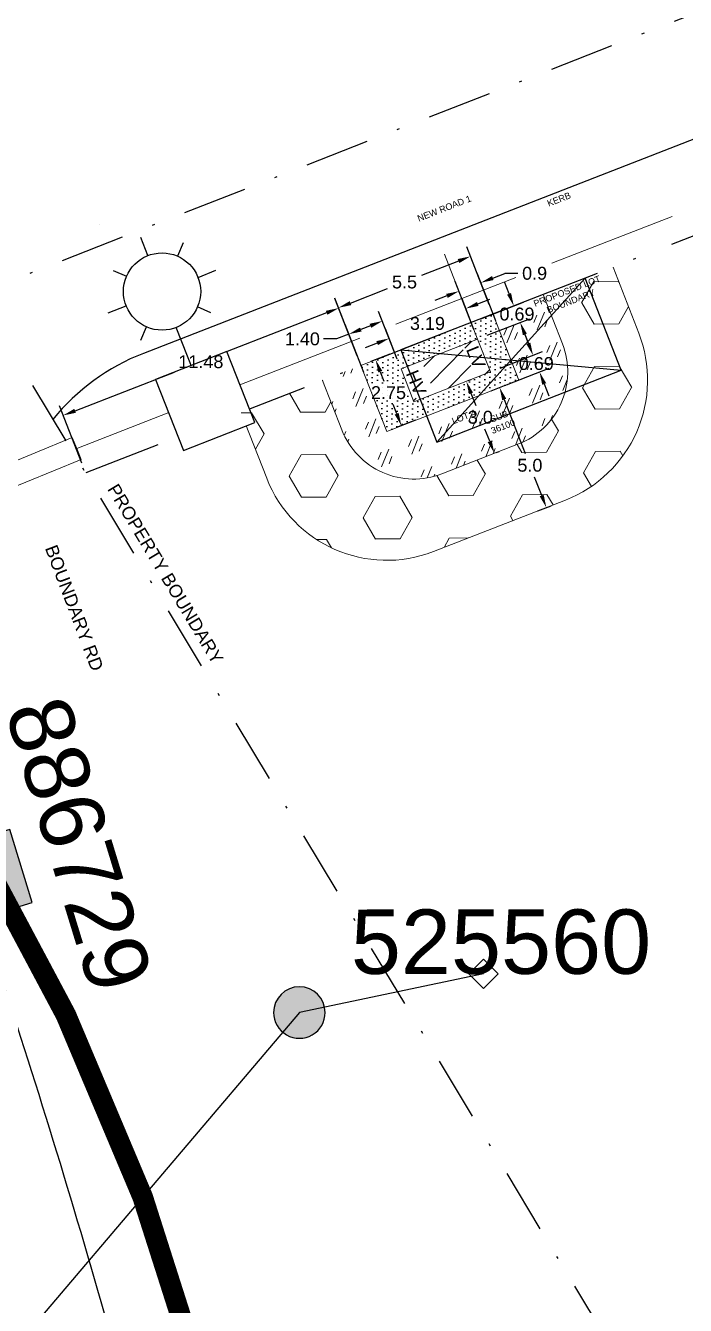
# Model space of a CAD drawing. Header units: metres. Extents: x 303471 to 304743, y 6269257 to 6269879.
# Drawn here: x 304178.26 to 304203.87, y 6269583.79 to 6269633.46 of the extents above; entities that cross this region are included whole.
import ezdxf
from ezdxf.enums import TextEntityAlignment as Align

# ---------------------------------------------------------------- set-up
doc = ezdxf.new("R2010")
doc.units = ezdxf.units.M
for name, pattern in [('DASHDOT2', [0.5, 0.25, -0.125, 0, -0.125]), ('DASHDOTX2', [2, 1, -0.5, 0, -0.5]), ('IE Trench LV', [6.5, 5, -1.5]), ('IECLTRLV', [6.5, 5, -1.5]), ('PHANTOM2', [1.25, 0.625, -0.125, 0.125, -0.125, 0.125, -0.125])]:
    doc.linetypes.add(name, pattern=pattern)
doc.layers.get('0').update_dxf_attribs({"color": 6})
for name, color, linetype in [('_User Miscellaneous1', 7, 'Continuous'), ('_User Miscellaneous12', 7, 'Continuous'), ('_User Miscellaneous4', 7, 'Continuous'), ('_User Miscellaneous5', 7, 'Continuous'), ('_User Miscellaneous6', 7, 'Continuous'), ('_User Miscellaneous7', 7, 'Continuous'), ('_User_SL_Exist', 7, 'Continuous'), ('Equip_SP_SL_NEW', 2, 'Continuous'), ('Notes', 7, 'Continuous'), ('Services_SP_EXT', 7, 'Continuous'), ('Sub_SP_NEW', 2, 'Continuous'), ('SupportsOH_SP_TR_HV_LV_SL_MOD', 3, 'Continuous'), ('SupportsUG_SP_LV_SL_NEW', 2, 'Continuous'), ('UG_Details_SP_MISC', 7, 'Continuous')]:
    doc.layers.add(name, color=color, linetype=linetype)
doc.layers.add('Trench_SP_NEW', color=7, linetype='IECLTRLV', lineweight=20)
doc.styles.add('COLUMN_LABEL', font='arial.ttf')
doc.styles.add('POLE_LABEL', font='arial.ttf')
doc.styles.add('SL_LABEL', font='arial.ttf')
doc.styles.get("Standard").update_dxf_attribs({"font": 'arial.ttf'})
doc.dimstyles.get("Standard").update_dxf_attribs({"dimtxt": 0.18, "dimasz": 0.18, "dimexe": 0.18, "dimexo": 0.0625, "dimgap": 0.09, "dimtad": 0, "dimtih": 1, "dimtoh": 1, "dimdec": 4, "dimzin": 0, "dimdsep": 46, "dimtxsty": 'Standard', "dimcen": 0.09, "dimadec": 0, "dimazin": 0, "dimtfac": 1, "dimtdec": 4, "dimtofl": 0, "dimtmove": 0, "dimatfit": 3, "dimfxl": 1, "dimtolj": 1, "dimtzin": 0, "dimarcsym": 0})

# ---------------------------------------------------------------- blocks, each defined once
blk = doc.blocks.new('CCP_EXT')
at = {"flags": 9}
for tag, p in [('OWNED_BY', (0, -1)), ('USAGE', (0, -1.2)), ('LEGEND', (0, -1.4)), ('STATE', (0, -1.8)), ('LIFE_SUPPORT', (0, -1.6)), ('NOTES', (0, -2))]:
    blk.add_attdef(tag, text='', height=0.2, dxfattribs=at).set_placement(p, align=Align.MIDDLE_LEFT)
blk.add_wipeout([(0, 0.566), (0.566, 0), (0, -0.566), (-0.566, 0)])
blk.add_lwpolyline([(-0.566, 0), (0, 0.566), (0.566, 0), (0, -0.566), (-0.566, 0)])
at = {"flags": 1}
blk.add_attdef('Z', (0, 0), '', height=0.2, dxfattribs=at)
at = {"flags": 9}
for tag, p in [('CCP_TYPE', (0, 0)), ('CONSTRUCTED_VOLTAGE', (0, -0.2)), ('NO_PHASES', (0, -0.4)), ('OPERATING_VOLTAGE', (0, -0.6)), ('ORIENTATION', (0, -0.8))]:
    blk.add_attdef(tag, text='', height=0.2, dxfattribs=at).set_placement(p, align=Align.MIDDLE_LEFT)
blk = doc.blocks.new('POLE_EXT')
blk.add_hatch(color=256).paths.add_polyline_path([(-1, 0, 1), (1, 0, 1)])
blk.add_lwpolyline([(-1, 0, 1), (1, 0, 1)], format="xyb", close=True)
for tag, height, flags, p in [('pNumber', 2.5, 8, (-17.84, 2.067)), ('OWNED_BY', 0.2, 9, (1.355, -0.4)), ('SPECIAL_USE', 0.2, 9, (1.355, -0.8)), ('STATE', 0.2, 9, (1.355, -1)), ('PARENT', 0.2, 9, (1.355, -0.6)), ('cLV', 0.2, 9, (1.355, -1.4)), ('hDepth', 0.2, 9, (1.355, -1.6)), ('USAGE', 0.2, 9, (1.355, -1.2)), ('cHV', 0.2, 9, (1.355, -2)), ('hDia', 0.2, 9, (1.355, -1.8)), ('LBRACKET', 0.2, 9, (1.355, -2.2)), ('LExisting', 0.2, 9, (1.355, -2.4)), ('LANTNUMBER', 0.2, 9, (1.355, -2.6)), ('LOther', 0.2, 9, (1.355, -2.8)), ('LRemove', 0.2, 9, (1.355, -3)), ('cLinedev', 0.2, 9, (1.355, -3.4)), ('LEGEND', 0.2, 9, (1.355, -3.2)), ('pExisting', 0.2, 9, (1.355, -3.8)), ('LOCATION', 0.2, 9, (1.355, -3.6)), ('PFNUMBER', 0.2, 9, (1.355, -4)), ('pFooting', 0.2, 9, (1.355, -4.4)), ('NEWPFNUMBER', 0.2, 9, (1.355, -4.2)), ('pNew', 0.2, 9, (1.355, -4.6)), ('pRelocate', 0.2, 9, (1.355, -5)), ('pRemove', 0.2, 9, (1.355, -5.2)), ('pReplace', 0.2, 9, (1.355, -5.4)), ('cspan', 0.2, 9, (1.355, -6)), ('pStay', 0.2, 9, (1.355, -5.6)), ('pType', 0.2, 9, (1.355, -5.8)), ('STREETNAME', 0.2, 9, (1.355, -6.2)), ('SUBURB', 0.2, 9, (1.355, -6.4)), ('OPERATED_BY', 0.2, 9, (1.355, -7.014)), ('NOTES', 0.2, 9, (1.355, -6.6)), ('MAINTAINED_BY', 0.2, 9, (1.355, -6.814))]:
    blk.add_attdef(tag, text='', height=height, dxfattribs=dict(flags=flags)).set_placement(p, align=Align.MIDDLE_LEFT)
at = {"style": 'POLE_LABEL'}
for tag, height, flags, p in [('ASSET_NUM', 2.5, 8, (2, 2)), ('STRUCTURE_PLANT_NUMBER', 0.2, 9, (1.355, 0.028)), ('STREET_CODE', 0.2, 9, (1.355, -0.2))]:
    blk.add_attdef(tag, text='', height=height, dxfattribs=dict(at, flags=flags)).set_placement(p, align=Align.MIDDLE_LEFT)
at = {"flags": 1}
blk.add_attdef('Z', (1.355, -7.328), '', height=0.2, dxfattribs=at)
blk = doc.blocks.new('COLUMN_EXT')
blk.add_hatch(color=256).paths.add_polyline_path([(-1.485, 1.485), (-1.485, -1.485), (1.485, -1.485), (1.485, 1.485)])
blk.add_lwpolyline([(-1.485, -1.485), (1.485, -1.485), (1.485, 1.485), (-1.485, 1.485)], close=True)
for tag, height, style, flags, p in [('ASSET_NUM', 2.5, 'COLUMN_LABEL', 8, (2, 2)), ('STRUCTURE_PLANT_NUMBER', 0.2, 'POLE_LABEL', 9, (1.813, 0.031)), ('STREET_CODE', 0.2, 'COLUMN_LABEL', 9, (1.813, -0.2))]:
    blk.add_attdef(tag, text='', height=height, dxfattribs=dict(style=style, flags=flags)).set_placement(p, align=Align.MIDDLE_LEFT)
at = {"flags": 9}
for tag, p in [('COLUMN_TYPE', (1.813, -0.4)), ('OWNED_BY', (1.813, -0.6)), ('STATE', (1.813, -0.8)), ('USAGE', (1.813, -1)), ('LEGEND', (1.813, -1.2)), ('LOCATION', (1.813, -1.4)), ('STREETNAME', (1.813, -1.6)), ('SUBURB', (1.813, -1.8)), ('NOTES', (1.813, -2))]:
    blk.add_attdef(tag, text='', height=0.2, dxfattribs=at).set_placement(p, align=Align.MIDDLE_LEFT)
at = {"flags": 1}
blk.add_attdef('Z', (1.813, -2.351), '', height=0.2, dxfattribs=at)
blk = doc.blocks.new('*U91')
for p, q in [((-3.322, 5.076), (-3.732, 5.703)), ((-2.079, 5.839), (-2.194, 5.289)), ((-1.245, 4.642), (-0.618, 5.053)), ((-4.519, 4.242), (-3.969, 4.127)), ((-0.481, 3.399), (-1.032, 3.514)), ((-4.383, 2.589), (-3.756, 2.999)), ((0, 0), (-1.681, 2.568)), ((-2.922, 1.802), (-2.807, 2.352)), ((0, 0), (0, 0))]:
    blk.add_line(p, q)
blk.add_circle((-2.5, 3.821), 1.5)
at = {"style": 'SL_LABEL'}
for tag, height, flags, p in [('ASSET_NUM', 2.5, 8, (2, 2)), ('STREET_CODE', 0.2, 9, (0, -0.2))]:
    blk.add_attdef(tag, text='', height=height, dxfattribs=dict(at, flags=flags)).set_placement(p, align=Align.MIDDLE_LEFT)
for tag, p, flags in [('Z', (0, 0), 1), ('OPERATED_BY', (0, -9.607), 9)]:
    blk.add_attdef(tag, p, '', height=0.2, dxfattribs=dict(flags=flags))
for tag, height, flags, p in [('CONSTRUCTED_VOLTAGE', 0.2, 9, (0, -0.4)), ('CONTROL_TYPE', 0.2, 9, (0, -0.6)), ('LANTERN_PURPOSE', 0.2, 9, (0, -0.8)), ('LANTERN_TYPE', 0.2, 9, (0, -1)), ('OPERATING_VOLTAGE', 0.2, 9, (0, -1.4)), ('NO_PHASES', 0.2, 9, (0, -1.2)), ('ORIENTATION', 0.2, 9, (0, -1.6)), ('OWNED_BY', 0.2, 9, (0, -1.8)), ('STATE', 0.2, 9, (0, -2)), ('LNUMBER', 2.5, 8, (1.2, -2.8)), ('CEXIST', 0.2, 9, (0, -2.4)), ('USAGE', 0.2, 9, (0, -2.2)), ('CNEW', 0.2, 9, (0, -2.6)), ('CNUMBER', 0.2, 9, (0, -2.8)), ('CREMOVE', 0.2, 9, (0, -3)), ('CREPLACE', 0.2, 9, (0, -3.2)), ('LKINGHEIGHT', 0.2, 9, (0, -3.4)), ('LBRACKET', 0.2, 9, (0, -3.6)), ('LBRACKETVOCAB', 0.2, 9, (0, -3.8)), ('LCATEGORY', 0.2, 9, (0, -4)), ('LCHARGE1', 0.2, 9, (0, -4.2)), ('LCHARGE1PERCENT', 0.2, 9, (0, -4.4)), ('LCHARGE2', 0.2, 9, (0, -4.6)), ('LCHARGE2PERCENT', 0.2, 9, (0, -4.8)), ('LCHARGE3', 0.2, 9, (0, -5)), ('LCHARGE3PERCENT', 0.2, 9, (0, -5.2)), ('LEXIST', 0.2, 9, (0, -5.4)), ('LLAMP', 0.2, 9, (0, -5.6)), ('LLAMPVOCAB', 0.2, 9, (0, -5.8)), ('LMAST', 0.2, 9, (0, -6)), ('LMASTVOCAB', 0.2, 9, (0, -6.2)), ('LNEW', 0.2, 9, (0, -6.4)), ('LANTNUMBER', 0.2, 9, (0, -6.6)), ('LOUTREACH', 0.2, 9, (0, -7)), ('LOUTREACHVOCAB', 0.2, 9, (0, -7.2)), ('LRATECODE', 0.2, 9, (0, -7.4)), ('LREMOVE', 0.2, 9, (0, -7.6)), ('LREPLACE', 0.2, 9, (0, -7.8)), ('LTYPE', 0.2, 9, (0, -8)), ('LTYPEVOCAB', 0.2, 9, (0, -8.2)), ('LEGEND', 0.2, 9, (0, -8.4)), ('SUBURB', 0.2, 9, (0, -8.6)), ('STREETNAME', 0.2, 9, (0, -8.8)), ('LOCATION', 0.2, 9, (0, -9)), ('NOTES', 0.2, 9, (0, -9.2)), ('MAINTAINED_BY', 0.2, 9, (0, -9.863))]:
    blk.add_attdef(tag, text='', height=height, dxfattribs=dict(flags=flags)).set_placement(p, align=Align.MIDDLE_LEFT)
blk = doc.blocks.new('COLUMN_NEW')
for tag, height, flags, p in [('ASSET_NUM', 2.5, 8, (2, 2)), ('STREETNAME', 0.2, 9, (1.5, -2)), ('LOCATION', 0.2, 9, (1.5, -2.2)), ('NOTES', 0.2, 9, (1.5, -2.4)), ('Z', 0.2, 1, (1.5, -2.8)), ('LABEL_ALIGNMENT', 0.2, 9, (1.5, -2.6))]:
    blk.add_attdef(tag, text='', height=height, dxfattribs=dict(flags=flags)).set_placement(p, align=Align.MIDDLE_LEFT)
blk.add_wipeout([(-1.485, -1.485), (1.485, -1.485), (1.485, 1.485), (-1.485, 1.485)])
at = {"lineweight": -3}
blk.add_lwpolyline([(-1.485, -1.485), (1.485, -1.485), (1.485, 1.485), (-1.485, 1.485)], close=True, dxfattribs=at)
at = {"style": 'POLE_LABEL', "flags": 9}
blk.add_attdef('STRUCTURE_PLANT_NUMBER', text='', height=0.2, dxfattribs=at).set_placement((1.5, 0.242), align=Align.MIDDLE_LEFT)
at = {"flags": 9}
for tag, p in [('STREET_CODE', (1.5, 0)), ('OWNED_BY', (1.5, -0.4)), ('COLUMN_TYPE', (1.5, -0.2)), ('OPERATED_BY', (1.5, -0.6)), ('STATE', (1.5, -1)), ('MAINTAINED_BY', (1.5, -0.8)), ('USAGE', (1.5, -1.2)), ('LEGEND', (1.5, -1.4)), ('SUBURB', (1.5, -1.8)), ('PARENT', (1.5, -1.6))]:
    blk.add_attdef(tag, text='', height=0.2, dxfattribs=at).set_placement(p, align=Align.MIDDLE_LEFT)
blk = doc.blocks.new('SUB_PADMOUNT_NEW')
for p, q in [((-3.84, 1.92), (3.84, -1.92)), ((3.84, 1.92), (-3.84, -1.92))]:
    blk.add_line(p, q)
blk.add_lwpolyline([(-3.84, -1.92), (3.84, -1.92), (3.84, 1.92), (-3.84, 1.92)], close=True)
for tag, height, flags, p in [('ASSET_NUM', 2.5, 8, (2, 2)), ('STREET_CODE', 0.2, 9, (1.5, 0)), ('OPERATING_VOLTAGE', 0.2, 9, (1.5, -0.4)), ('NO_PHASES', 0.2, 9, (1.5, -0.2)), ('ORIENTATION', 0.2, 9, (1.5, -0.6)), ('OWNED_BY', 0.2, 9, (1.5, -0.8)), ('OPERATED_BY', 0.2, 9, (1.5, -1)), ('CONSTRUCTED_VOLTAGE', 0.2, 9, (1.5, -1.4)), ('MAINTAINED_BY', 0.2, 9, (1.5, -1.2)), ('SECONDARY_VOLTAGE', 0.2, 9, (1.5, -1.6)), ('STATE', 0.2, 9, (1.5, -1.8)), ('PARENT', 0.2, 9, (1.5, -2)), ('SUBSTATION_TYPE', 0.2, 9, (1.5, -2.2)), ('USAGE', 0.2, 9, (1.5, -2.4)), ('SUBURB', 0.2, 9, (1.5, -2.8)), ('STREETNAME', 0.2, 9, (1.5, -3)), ('LEGEND', 0.2, 9, (1.5, -2.6)), ('LOCATION', 0.2, 9, (1.5, -3.2)), ('NOTES', 0.2, 9, (1.5, -3.4)), ('Z', 0.2, 1, (1.5, -3.6))]:
    blk.add_attdef(tag, text='', height=height, dxfattribs=dict(flags=flags)).set_placement(p, align=Align.MIDDLE_LEFT)
blk = doc.blocks.new('*D145')
at = {"layer": '_User Miscellaneous5', "color": 0, "linetype": 'Continuous', "lineweight": -2, "transparency": 16777216}
for p, q in [((304196.252, 6269622.642), (304195.38, 6269624.878)), ((304195.059, 6269624.324), (304193.621, 6269623.763)), ((304190.868, 6269622.691), (304192.307, 6269623.251)), ((304191.129, 6269620.645), (304190.257, 6269622.882))]:
    blk.add_line(p, q, dxfattribs=at)
at = {"layer": '_User Miscellaneous5', "color": 0, "linetype": 'Continuous', "lineweight": 0, "transparency": 16777216}
for points in [[(304195.029, 6269624.401), (304195.09, 6269624.246), (304195.525, 6269624.505)], [(304190.838, 6269622.768), (304190.898, 6269622.613), (304190.402, 6269622.509)]]:
    blk.add_solid(points, dxfattribs=at)
at = {"layer": 'Defpoints', "color": 0, "linetype": 'Continuous', "lineweight": 0, "transparency": 16777216}
for p in [(304195.525, 6269624.505), (304196.397, 6269622.269), (304191.274, 6269620.273)]:
    blk.add_point(p, dxfattribs=at)
at = {"layer": '_User Miscellaneous5', "color": 0, "linetype": 'Continuous', "lineweight": 0, "transparency": 16777216, "insert": (304192.964, 6269623.507), "char_height": 0.5, "attachment_point": 5}
blk.add_mtext('\\A1;5.5', dxfattribs=at)
blk = doc.blocks.new('*D140')
at = {"layer": '_User Miscellaneous5', "color": 0, "linetype": 'Continuous', "lineweight": -2, "transparency": 16777216}
for p, q in [((304192.392, 6269620.708), (304191.656, 6269620.421)), ((304192.024, 6269620.028), (304192.165, 6269619.667)), ((304192.661, 6269618.395), (304192.52, 6269618.756)), ((304193.392, 6269618.144), (304192.656, 6269617.857))]:
    blk.add_line(p, q, dxfattribs=at)
at = {"layer": '_User Miscellaneous5', "color": 0, "linetype": 'Continuous', "lineweight": 0, "transparency": 16777216}
for points in [[(304192.102, 6269620.059), (304191.947, 6269619.998), (304191.843, 6269620.494)], [(304192.739, 6269618.425), (304192.583, 6269618.365), (304192.843, 6269617.929)]]:
    blk.add_solid(points, dxfattribs=at)
at = {"layer": 'Defpoints', "color": 0, "linetype": 'Continuous', "lineweight": 0, "transparency": 16777216}
for p in [(304192.579, 6269620.781), (304193.579, 6269618.216), (304192.843, 6269617.929)]:
    blk.add_point(p, dxfattribs=at)
at = {"layer": '_User Miscellaneous5', "color": 0, "linetype": 'Continuous', "lineweight": 0, "transparency": 16777216, "insert": (304192.343, 6269619.212), "char_height": 0.5, "attachment_point": 5}
blk.add_mtext('\\A1;2.75', dxfattribs=at)
blk = doc.blocks.new('*D146')
at = {"layer": '_User Miscellaneous5', "color": 0, "linetype": 'Continuous', "lineweight": -2, "transparency": 16777216}
for p, q in [((304195.656, 6269621.669), (304195.196, 6269622.85)), ((304195.807, 6269622.659), (304196.273, 6269622.841)), ((304192.684, 6269620.511), (304192.223, 6269621.692)), ((304191.903, 6269621.138), (304191.437, 6269620.956))]:
    blk.add_line(p, q, dxfattribs=at)
at = {"layer": '_User Miscellaneous5', "color": 0, "linetype": 'Continuous', "lineweight": 0, "transparency": 16777216}
for points in [[(304195.777, 6269622.737), (304195.837, 6269622.581), (304195.341, 6269622.478)], [(304191.873, 6269621.216), (304191.933, 6269621.06), (304192.369, 6269621.319)]]:
    blk.add_solid(points, dxfattribs=at)
at = {"layer": 'Defpoints', "color": 0, "linetype": 'Continuous', "lineweight": 0, "transparency": 16777216}
for p in [(304195.341, 6269622.478), (304195.801, 6269621.296), (304192.829, 6269620.138)]:
    blk.add_point(p, dxfattribs=at)
at = {"layer": '_User Miscellaneous5', "color": 0, "linetype": 'Continuous', "lineweight": 0, "transparency": 16777216, "insert": (304193.855, 6269621.899), "char_height": 0.5, "attachment_point": 5}
blk.add_mtext('\\A1;3.19', dxfattribs=at)
blk = doc.blocks.new('*D147')
at = {"layer": '_User Miscellaneous5', "color": 0, "linetype": 'Continuous', "lineweight": -2, "transparency": 16777216}
for p, q in [((304192.684, 6269620.511), (304191.961, 6269622.365)), ((304191.379, 6269620.003), (304190.657, 6269621.857)), ((304191.641, 6269621.811), (304191.268, 6269621.666)), ((304190.325, 6269621.299), (304189.825, 6269621.299)), ((304190.802, 6269621.484), (304190.325, 6269621.299))]:
    blk.add_line(p, q, dxfattribs=at)
at = {"layer": '_User Miscellaneous5', "color": 0, "linetype": 'Continuous', "lineweight": 0, "transparency": 16777216}
for points in [[(304191.238, 6269621.743), (304191.298, 6269621.588), (304190.802, 6269621.484)], [(304191.61, 6269621.889), (304191.671, 6269621.733), (304192.106, 6269621.993)]]:
    blk.add_solid(points, dxfattribs=at)
at = {"layer": 'Defpoints', "color": 0, "linetype": 'Continuous', "lineweight": 0, "transparency": 16777216}
for p in [(304192.106, 6269621.993), (304192.829, 6269620.138), (304191.525, 6269619.63)]:
    blk.add_point(p, dxfattribs=at)
at = {"layer": '_User Miscellaneous5', "color": 0, "linetype": 'Continuous', "lineweight": 0, "transparency": 16777216, "insert": (304189, 6269621.299), "char_height": 0.5, "attachment_point": 5}
blk.add_mtext('\\A1;1.40', dxfattribs=at)
blk = doc.blocks.new('*D148')
at = {"layer": '_User Miscellaneous5', "color": 0, "linetype": 'Continuous', "lineweight": -2, "transparency": 16777216}
for p, q in [((304195.656, 6269621.669), (304194.933, 6269623.524)), ((304196.503, 6269621.999), (304195.78, 6269623.854)), ((304196.391, 6269623.663), (304196.857, 6269623.845)), ((304197.358, 6269623.845), (304196.857, 6269623.845)), ((304194.613, 6269622.97), (304194.147, 6269622.788))]:
    blk.add_line(p, q, dxfattribs=at)
at = {"layer": '_User Miscellaneous5', "color": 0, "linetype": 'Continuous', "lineweight": 0, "transparency": 16777216}
for points in [[(304196.361, 6269623.741), (304196.421, 6269623.585), (304195.925, 6269623.481)], [(304194.582, 6269623.048), (304194.643, 6269622.892), (304195.078, 6269623.152)]]:
    blk.add_solid(points, dxfattribs=at)
at = {"layer": 'Defpoints', "color": 0, "linetype": 'Continuous', "lineweight": 0, "transparency": 16777216}
for p in [(304195.925, 6269623.481), (304196.648, 6269621.626), (304195.801, 6269621.296)]:
    blk.add_point(p, dxfattribs=at)
at = {"layer": '_User Miscellaneous5', "color": 0, "linetype": 'Continuous', "lineweight": 0, "transparency": 16777216, "insert": (304198.013, 6269623.845), "char_height": 0.5, "attachment_point": 5}
blk.add_mtext('\\A1;0.9', dxfattribs=at)
blk = doc.blocks.new('*D141')
at = {"layer": '_User Miscellaneous5', "color": 0, "linetype": 'Continuous', "lineweight": -2, "transparency": 16777216}
for p, q in [((304196.327, 6269619.287), (304196.84, 6269619.487)), ((304196.835, 6269618.949), (304197.653, 6269616.849)), ((304198.288, 6269615.222), (304198.008, 6269615.938)), ((304198.143, 6269614.629), (304198.655, 6269614.828))]:
    blk.add_line(p, q, dxfattribs=at)
at = {"layer": '_User Miscellaneous5', "color": 0, "linetype": 'Continuous', "lineweight": 0, "transparency": 16777216}
for points in [[(304196.913, 6269618.979), (304196.758, 6269618.918), (304196.654, 6269619.415)], [(304198.365, 6269615.252), (304198.21, 6269615.191), (304198.469, 6269614.756)]]:
    blk.add_solid(points, dxfattribs=at)
at = {"layer": 'Defpoints', "color": 0, "linetype": 'Continuous', "lineweight": 0, "transparency": 16777216}
for p in [(304196.141, 6269619.215), (304198.469, 6269614.756), (304197.956, 6269614.556)]:
    blk.add_point(p, dxfattribs=at)
at = {"layer": '_User Miscellaneous5', "color": 0, "linetype": 'Continuous', "lineweight": 0, "transparency": 16777216, "insert": (304197.831, 6269616.394), "char_height": 0.5, "attachment_point": 5}
blk.add_mtext('\\A1;5.0', dxfattribs=at)
blk = doc.blocks.new('*D142')
at = {"layer": '_User Miscellaneous5', "color": 0, "linetype": 'Continuous', "lineweight": -2, "transparency": 16777216}
for p, q in [((304195.437, 6269619.684), (304195.549, 6269619.728)), ((304195.544, 6269619.189), (304195.73, 6269618.713)), ((304196.271, 6269617.326), (304196.085, 6269617.802)), ((304196.527, 6269616.889), (304196.639, 6269616.933))]:
    blk.add_line(p, q, dxfattribs=at)
at = {"layer": '_User Miscellaneous5', "color": 0, "linetype": 'Continuous', "lineweight": 0, "transparency": 16777216}
for points in [[(304195.622, 6269619.219), (304195.467, 6269619.159), (304195.363, 6269619.655)], [(304196.348, 6269617.356), (304196.193, 6269617.295), (304196.452, 6269616.86)]]:
    blk.add_solid(points, dxfattribs=at)
at = {"layer": 'Defpoints', "color": 0, "linetype": 'Continuous', "lineweight": 0, "transparency": 16777216}
for p in [(304195.251, 6269619.612), (304196.341, 6269616.816), (304196.452, 6269616.86)]:
    blk.add_point(p, dxfattribs=at)
at = {"layer": '_User Miscellaneous5', "color": 0, "linetype": 'Continuous', "lineweight": 0, "transparency": 16777216, "insert": (304195.907, 6269618.257), "char_height": 0.5, "attachment_point": 5}
blk.add_mtext('\\A1;3.0', dxfattribs=at)
blk = doc.blocks.new('*D143')
at = {"layer": '_User Miscellaneous5', "color": 0, "linetype": 'Continuous', "lineweight": -2, "transparency": 16777216}
for p, q in [((304197.023, 6269623.049), (304196.841, 6269623.515)), ((304195.924, 6269622.084), (304197.577, 6269622.729)), ((304196.174, 6269621.442), (304197.827, 6269622.086)), ((304197.636, 6269621.475), (304197.818, 6269621.009))]:
    blk.add_line(p, q, dxfattribs=at)
at = {"layer": '_User Miscellaneous5', "color": 0, "linetype": 'Continuous', "lineweight": 0, "transparency": 16777216}
for points in [[(304197.1, 6269623.08), (304196.945, 6269623.019), (304197.204, 6269622.583)], [(304197.714, 6269621.505), (304197.559, 6269621.444), (304197.455, 6269621.941)]]:
    blk.add_solid(points, dxfattribs=at)
at = {"layer": 'Defpoints', "color": 0, "linetype": 'Continuous', "lineweight": 0, "transparency": 16777216}
for p in [(304197.204, 6269622.583), (304195.551, 6269621.939), (304195.801, 6269621.296)]:
    blk.add_point(p, dxfattribs=at)
at = {"layer": '_User Miscellaneous5', "color": 0, "linetype": 'Continuous', "lineweight": 0, "transparency": 16777216, "insert": (304197.329, 6269622.262), "char_height": 0.5, "attachment_point": 5}
blk.add_mtext('\\A1;0.69', dxfattribs=at)
blk = doc.blocks.new('*D144')
at = {"layer": '_User Miscellaneous5', "color": 0, "linetype": 'Continuous', "lineweight": -2, "transparency": 16777216}
for p, q in [((304197.771, 6269621.13), (304197.589, 6269621.596)), ((304196.671, 6269620.165), (304198.325, 6269620.809)), ((304196.923, 6269619.519), (304198.577, 6269620.164)), ((304198.385, 6269619.553), (304198.567, 6269619.087))]:
    blk.add_line(p, q, dxfattribs=at)
at = {"layer": '_User Miscellaneous5', "color": 0, "linetype": 'Continuous', "lineweight": 0, "transparency": 16777216}
for points in [[(304197.848, 6269621.16), (304197.693, 6269621.1), (304197.952, 6269620.664)], [(304198.463, 6269619.583), (304198.308, 6269619.522), (304198.204, 6269620.019)]]:
    blk.add_solid(points, dxfattribs=at)
at = {"layer": 'Defpoints', "color": 0, "linetype": 'Continuous', "lineweight": 0, "transparency": 16777216}
for p in [(304197.952, 6269620.664), (304196.299, 6269620.02), (304196.55, 6269619.374)]:
    blk.add_point(p, dxfattribs=at)
at = {"layer": '_User Miscellaneous5', "color": 0, "linetype": 'Continuous', "lineweight": 0, "transparency": 16777216, "insert": (304198.078, 6269620.341), "char_height": 0.5, "attachment_point": 5}
blk.add_mtext('\\A1;0.69', dxfattribs=at)
blk = doc.blocks.new('*D161')
at = {"layer": '_User Miscellaneous5', "color": 0, "linetype": 'Continuous', "lineweight": -2, "transparency": 16777216}
for p, q in [((304191.129, 6269620.645), (304190.262, 6269622.869)), ((304189.941, 6269622.315), (304186.081, 6269620.811)), ((304180.18, 6269618.511), (304184.04, 6269620.015)), ((304180.435, 6269616.479), (304179.569, 6269618.702))]:
    blk.add_line(p, q, dxfattribs=at)
at = {"layer": '_User Miscellaneous5', "color": 0, "linetype": 'Continuous', "lineweight": 0, "transparency": 16777216}
for points in [[(304189.911, 6269622.392), (304189.972, 6269622.237), (304190.407, 6269622.496)], [(304180.15, 6269618.589), (304180.21, 6269618.433), (304179.714, 6269618.33)]]:
    blk.add_solid(points, dxfattribs=at)
at = {"layer": 'Defpoints', "color": 0, "linetype": 'Continuous', "lineweight": 0, "transparency": 16777216}
for p in [(304190.407, 6269622.496), (304191.274, 6269620.273), (304180.581, 6269616.106)]:
    blk.add_point(p, dxfattribs=at)
at = {"layer": '_User Miscellaneous5', "color": 0, "linetype": 'Continuous', "lineweight": 0, "transparency": 16777216, "insert": (304185.061, 6269620.413), "char_height": 0.5, "attachment_point": 5}
blk.add_mtext('\\A1;11.48', dxfattribs=at)

msp = doc.modelspace()

# ---------------------------------------------------------------- hatches: boundary and pattern name
at = {"layer": '_User Miscellaneous5', "linetype": 'Continuous', "lineweight": 0}
h = msp.add_hatch(dxfattribs=at)
h.set_pattern_fill('GOST_GLASS', scale=0.15, angle=22.90554648)
h.paths.add_polyline_path([(304199.094, 6269621.109), (304198.346, 6269623.028), (304196.397, 6269622.269), (304197.399, 6269619.705), (304192.274, 6269617.708), (304191.274, 6269620.273), (304189.783, 6269619.692), (304190.531, 6269617.772, 0.414214), (304194.416, 6269616.066), (304197.388, 6269617.224, 0.414214)])
h.paths.add_polyline_path([(304191.541, 6269618.694), (304193.15, 6269618.694), (304193.15, 6269619.725), (304191.541, 6269619.725)], flags=24)
h.paths.add_polyline_path([(304195.298, 6269617.74), (304196.519, 6269617.74), (304196.519, 6269618.77), (304195.298, 6269618.77)], flags=24)
h.paths.add_polyline_path([(304196.525, 6269621.746), (304198.134, 6269621.746), (304198.134, 6269622.776), (304196.525, 6269622.776)], flags=25)
h.paths.add_polyline_path([(304197.273, 6269619.826), (304198.882, 6269619.826), (304198.882, 6269620.856), (304197.273, 6269620.856)], flags=25)
at = {"layer": '_User Miscellaneous5'}
h = msp.add_hatch(dxfattribs=at)
h.set_pattern_fill('DOTS', scale=0.125, angle=88.9055, style=0)
h.set_pattern_definition([(88.9055464818, (0, 0), (-0.1965061550294, 0.1029909354914), [0, -0.1984375])])
h.paths.add_polyline_path([(304197.399, 6269619.705), (304196.397, 6269622.269), (304191.274, 6269620.273), (304192.274, 6269617.708)])
h.paths.add_polyline_path([(304193.326, 6269618.862), (304192.829, 6269620.138), (304195.801, 6269621.296), (304196.299, 6269620.02)], flags=16)
h.paths.add_polyline_path([(304195.023, 6269620.958), (304195.434, 6269619.933), (304196.39, 6269620.316), (304195.979, 6269621.341)], flags=24)
h.paths.add_polyline_path([(304192.686, 6269620.03), (304193.14, 6269618.897), (304194.096, 6269619.281), (304193.642, 6269620.413)], flags=24)
at = {"layer": '_User Miscellaneous5', "linetype": 'IE Trench LV'}
h = msp.add_hatch(dxfattribs=at)
h.set_pattern_fill('ANSI31', scale=0.2, angle=0.62495182)
h.paths.add_polyline_path([(304196.299, 6269620.02), (304195.801, 6269621.296), (304192.829, 6269620.138), (304193.326, 6269618.862)])
h.paths.add_polyline_path([(304195.222, 6269620.907), (304195.63, 6269620.102), (304196.167, 6269620.358), (304195.882, 6269621.15)], flags=16)
h.paths.add_polyline_path([(304192.847, 6269620.093), (304193.29, 6269618.956), (304194.096, 6269619.281), (304193.642, 6269620.413)], flags=16)

# ---------------------------------------------------------------- linework, layer by layer
at = {"layer": '_User Miscellaneous1'}
msp.add_arc((304179.221, 6269634.348, -6.5), 8.827, 282.4954, 282.4957, dxfattribs=at)
at = {"layer": '_User Miscellaneous4', "color": 8}
msp.add_arc((304185.914, 6269612.818), 8.5, 111.2889, 140.9062, dxfattribs=at)
at = {"layer": '_User Miscellaneous5', "color": 7, "linetype": 'Continuous', "lineweight": 0, "flags": 128}
msp.add_lwpolyline([(304195.801, 6269621.296), (304194.52, 6269624.584)], dxfattribs=at)
at = {"layer": '_User Miscellaneous5', "linetype": 'Continuous', "lineweight": 0, "ltscale": 5, "flags": 128}
for points in [[(304186.615, 6269618.457), (304187.616, 6269615.891, 0.414094), (304194.09, 6269613.049), (304199.214, 6269615.046, 0.41452), (304202.056, 6269621.525), (304201.056, 6269624.084)], [(304189.783, 6269619.692), (304190.531, 6269617.772, 0.414214), (304194.416, 6269616.066), (304197.388, 6269617.224, 0.414214), (304199.094, 6269621.109), (304198.346, 6269623.028)]]:
    msp.add_lwpolyline(points, format="xyb", dxfattribs=at)
for points in [[(304191.274, 6269620.273), (304192.274, 6269617.708), (304197.399, 6269619.705), (304196.397, 6269622.269), (304191.274, 6269620.273)], [(304192.829, 6269620.138), (304193.326, 6269618.862), (304196.299, 6269620.02), (304195.801, 6269621.296), (304192.829, 6269620.138)]]:
    msp.add_lwpolyline(points, dxfattribs=at)
at = {"layer": 'Trench_SP_NEW', "linetype": 'IE Trench LV', "flags": 128}
for points in [[(304186.575, 6269619.515), (304229.211, 6269636.128)], [(304180.242, 6269617.047), (304183.813, 6269618.439)]]:
    msp.add_lwpolyline(points, dxfattribs=at)
at = {"layer": 'UG_Details_SP_MISC', "lineweight": 0}
for p, q in [((304159.377, 6269608.953), (304180.068, 6269617.469)), ((304180.068, 6269617.469), (304180.242, 6269617.047)), ((304159.724, 6269608.11), (304180.416, 6269616.626)), ((304180.416, 6269616.626), (304180.242, 6269617.047))]:
    msp.add_line(p, q, dxfattribs=at)

# ---------------------------------------------------------------- block references
at = {"layer": '_User_SL_Exist'}
ref = msp.add_blockref('COLUMN_EXT', (304176.655, 6269600.406), dxfattribs=dict(at, rotation=106.9941717130105))
ref.add_attrib('ASSET_NUM', '886729', dxfattribs={"layer": '0', "height": 2.5, "rotation": 287, "style": 'COLUMN_LABEL'}).set_placement((304179.83, 6269607.626), align=Align.TOP_LEFT)
at = {"layer": 'Equip_SP_SL_NEW', "linetype": 'Continuous', "lineweight": 0, "rotation": 348.2978271058161}
msp.add_blockref('*U91', (304185.227, 6269618.891), dxfattribs=at)
at = {"layer": 'Services_SP_EXT'}
msp.add_blockref('CCP_EXT', (304196.032, 6269596.657), dxfattribs=at)
at = {"layer": 'Sub_SP_NEW', "rotation": 21.28887948596145}
msp.add_blockref('SUB_PADMOUNT_NEW', (304197.094, 6269620.48), dxfattribs=at)

# ---------------------------------------------------------------- texts
at = {"layer": '_User Miscellaneous6', "linetype": 'PHANTOM2', "lineweight": 0, "ltscale": 2, "char_height": 0.25, "attachment_point": 5, "rotation": 21.2889}
for s, insert, width in [('KERB', (304198.959, 6269626.721), 3.99738), ('PROPOSED LOT BOUNDARY', (304199.347, 6269622.961), 3.99738), ('LOT 4', (304195.269, 6269618.277), 0.95612)]:
    msp.add_mtext(s, dxfattribs=dict(at, insert=insert, width=width))
at = {"layer": '_User Miscellaneous6', "linetype": 'PHANTOM2', "lineweight": 0, "ltscale": 2, "char_height": 0.5, "attachment_point": 1, "rotation": 291.8422}
for s, insert in [('LV', (304195.806, 6269621.082)), ('HV', (304193.47, 6269620.15))]:
    msp.add_mtext_dynamic_manual_height_columns(s, width=0.96987, gutter_width=8, heights=[0], dxfattribs=dict(at, insert=insert))
at = {"layer": '_User Miscellaneous7', "linetype": 'Continuous', "lineweight": 25, "insert": (304194.507, 6269626.366), "char_height": 0.25, "width": 3.99738, "attachment_point": 5, "rotation": 21.2889}
msp.add_mtext('NEW ROAD 1', dxfattribs=at)
at = {"layer": '_User Miscellaneous7', "linetype": 'PHANTOM2', "lineweight": 0, "ltscale": 2, "char_height": 0.5}
for s, width, insert, attachment_point, rotation in [('PROPERTY BOUNDARY', 7.99477, (304181.843, 6269615.734), 1, 301.0298), ('BOUNDARY RD', 39.97384, (304180.147, 6269610.858), 5, 290.7685)]:
    msp.add_mtext_dynamic_manual_height_columns(s, width=width, gutter_width=40, heights=[0], dxfattribs=dict(at, insert=insert, attachment_point=attachment_point, rotation=rotation))
at = {"layer": 'Notes', "linetype": 'PHANTOM2', "lineweight": 0, "ltscale": 2, "insert": (304196.713, 6269618.095), "char_height": 0.25, "width": 0.95612, "attachment_point": 5, "rotation": 21.2889}
msp.add_mtext('SUB 36100', dxfattribs=at)

# ---------------------------------------------------------------- dimensions: what is measured, and where the dimension line sits
at = {"layer": '_User Miscellaneous5', "color": 7, "linetype": 'Continuous', "lineweight": 0}
for p1, p2, distance, override, picture, middle in [((304191.274, 6269620.273), (304196.397, 6269622.269), 2.4, {"dimscale": 0, "dimtxt": 2.5, "dimasz": 2.5, "dimexe": 2, "dimexo": 2, "dimgap": 1, "dimdec": 1, "dimcen": 0.45}, '*D145', (304192.964, 6269623.507)), ((304192.829, 6269620.138), (304195.801, 6269621.296), 1.268, {"dimscale": 0, "dimtxt": 2.5, "dimasz": 2.5, "dimexe": 2, "dimexo": 2, "dimgap": 1, "dimdec": 2, "dimcen": 0.45}, '*D146', (304193.855, 6269621.899)), ((304192.579, 6269620.781), (304193.579, 6269618.216), -0.79, {"dimscale": 0.2, "dimtxt": 2.5, "dimasz": 2.5, "dimexe": 1, "dimexo": 1, "dimgap": 1, "dimdec": 2, "dimcen": 0.45}, '*D140', (304192.343, 6269619.212)), ((304195.251, 6269619.612), (304196.341, 6269616.816), 0.12, {"dimscale": 0.2, "dimtxt": 2.5, "dimasz": 2.5, "dimexe": 1, "dimexo": 1, "dimgap": 1, "dimdec": 1, "dimcen": 0.45}, '*D142', (304195.907, 6269618.257))]:
    dim = msp.add_aligned_dim(p1=p1, p2=p2, distance=distance, dimstyle='Standard', override=override, dxfattribs=at)
    dim.commit()
    dim.dimension.update_dxf_attribs({"geometry": picture, "text_midpoint": middle})
for base, p1, p2, text, picture, middle in [((304195.925, 6269623.481), (304195.801, 6269621.296), (304196.648, 6269621.626), '0.9', '*D148', (304197.453, 6269623.626)), ((304192.106, 6269621.993), (304191.525, 6269619.63), (304192.829, 6269620.138), '1.40', '*D147', (304189, 6269621.299))]:
    dim = msp.add_linear_dim(base=base, p1=p1, p2=p2, angle=21.2889, text=text, dimstyle='Standard', override={"dimscale": 0, "dimtxt": 2.5, "dimasz": 2.5, "dimexe": 2, "dimexo": 2, "dimgap": 1, "dimdec": 2, "dimcen": 0.45}, dxfattribs=at)
    dim.commit()
    dim.dimension.update_dxf_attribs({"geometry": picture, "text_midpoint": middle, "dimtype": 161})
for base, p1, p2, angle, override, picture, middle in [((304197.204, 6269622.583), (304195.801, 6269621.296), (304195.551, 6269621.939), 111.2889, {"dimscale": 0.2, "dimtxt": 2.5, "dimasz": 2.5, "dimexe": 2, "dimexo": 2, "dimgap": 1, "dimdec": 2, "dimcen": 0.45}, '*D143', (304197.329, 6269622.262)), ((304197.952, 6269620.664), (304196.55, 6269619.374), (304196.299, 6269620.02), 111.2889, {"dimscale": 0.2, "dimtxt": 2.5, "dimasz": 2.5, "dimexe": 2, "dimexo": 2, "dimgap": 1, "dimdec": 2, "dimcen": 0.45}, '*D144', (304198.078, 6269620.341)), ((304198.469, 6269614.756), (304196.141, 6269619.215), (304197.956, 6269614.556), 291.2889, {"dimscale": 0.2, "dimtxt": 2.5, "dimasz": 2.5, "dimexe": 1, "dimexo": 1, "dimgap": 1, "dimdec": 1, "dimcen": 0.45}, '*D141', (304197.831, 6269616.394))]:
    dim = msp.add_linear_dim(base=base, p1=p1, p2=p2, angle=angle, dimstyle='Standard', override=override, dxfattribs=at)
    dim.commit()
    dim.dimension.update_dxf_attribs({"geometry": picture, "text_midpoint": middle, "dimtype": 161})

# ---------------------------------------------------------------- next in the draw order: block references
at = {"layer": 'Services_SP_EXT'}
msp.add_blockref('CCP_EXT', (304196.032, 6269596.657), dxfattribs=at)

# ---------------------------------------------------------------- next in the draw order: linework, layer by layer
at = {"layer": '_User Miscellaneous1', "color": 1, "linetype": 'DASHDOT2', "ltscale": 10, "flags": 128}
msp.add_lwpolyline([(304479.892, 6269741.655), (304505.67, 6269683.99), (304349.291, 6269622.884), (304338.368, 6269618.616), (304209.389, 6269568.217), (304209.389, 6269568.217), (304176.396, 6269623.063), (304315.405, 6269677.381), (304326.328, 6269681.65)], close=True, dxfattribs=at)
at = {"layer": '_User Miscellaneous1', "color": 8, "linetype": 'DASHDOTX2', "ltscale": 3}
msp.add_lwpolyline([(304180.605, 6269616.115), (304230.844, 6269635.692), (304237.342, 6269632.857, -0.008724), (304254.868, 6269585.925)], format="xyb", dxfattribs=at)
at = {"layer": '_User Miscellaneous12', "const_width": 0.8}
msp.add_lwpolyline([(304197.649, 6269509.922, -0.727453), (304213.094, 6269523.314, -0.035507), (304219.796, 6269518.585), (304228.609, 6269505.466, -0.239303), (304228.317, 6269489.834, 1.93698), (304257.89, 6269486.684), (304233.742, 6269524.248, 0.266599), (304206.561, 6269541.863, -0.402926), (304190.579, 6269552.712), (304186.8, 6269573.2, 0.090249), (304176.221, 6269601.827, 0.056935), (304162.754, 6269634.722, -0.028925), (304155.744, 6269647.97, -1.570246)], format="xyb", dxfattribs=at)
at = {"layer": '_User Miscellaneous12', "linetype": 'Continuous'}
msp.add_lwpolyline([(304218.515, 6269442.533, -0.042561), (304209.361, 6269459.154, -0.021887), (304203.994, 6269472.803, -0.042969), (304201.662, 6269482.135, 0.002338), (304199.445, 6269495.551, 0.086684), (304194.72, 6269508.849, -0.707154), (304214.49, 6269525.625, -0.037178), (304221.817, 6269520.418), (304230.952, 6269506.82, -0.246465), (304230.538, 6269488.265, 1.953705), (304255.573, 6269485.295), (304231.399, 6269522.9, 0.265205), (304206.698, 6269539.15, -0.39793), (304187.93, 6269552.189), (304184.159, 6269572.637, 0.024661), (304175.69, 6269601.269, 0.050575), (304162.313, 6269629.838, -0.025592), (304153.297, 6269646.828)], format="xyb", dxfattribs=at)
at = {"layer": '_User Miscellaneous4', "color": 8, "flags": 128}
msp.add_lwpolyline([(304258.106, 6269587.269, 0.008694), (304240.592, 6269634.154, 0.413245), (304229.597, 6269638.962), (304182.828, 6269620.738)], format="xyb", dxfattribs=at)
at = {"layer": 'Services_SP_EXT'}
msp.add_lwpolyline([(304196.032, 6269596.657), (304188.885, 6269595.153), (304178.258, 6269582.629)], dxfattribs=at)

# ---------------------------------------------------------------- next in the draw order: block references
at = {"layer": 'SupportsOH_SP_TR_HV_LV_SL_MOD'}
ref = msp.add_blockref('POLE_EXT', (304188.885, 6269595.153), dxfattribs=dict(at, rotation=0.02981199448315409))
ref.add_attrib('ASSET_NUM', '525560', dxfattribs={"layer": '0', "height": 2.5, "rotation": 0.0183, "style": 'POLE_LABEL'}).set_placement((304190.885, 6269595.903), align=Align.BOTTOM_LEFT)

# ---------------------------------------------------------------- next in the draw order: block references
at = {"layer": 'SupportsUG_SP_LV_SL_NEW', "rotation": 21.50014748713862}
msp.add_blockref('COLUMN_NEW', (304185.227, 6269618.891), dxfattribs=at)

# ---------------------------------------------------------------- next in the draw order: hatches: boundary and pattern name
at = {"layer": '_User Miscellaneous5', "linetype": 'Continuous', "lineweight": 0}
h = msp.add_hatch(dxfattribs=at)
h.set_pattern_fill('HEX', scale=0.3, angle=0.62495182)
h.paths.add_polyline_path([(304199.214, 6269615.046, 0.41452), (304202.056, 6269621.525), (304201.056, 6269624.084), (304198.346, 6269623.028), (304199.094, 6269621.109, -0.414214), (304197.388, 6269617.224), (304194.416, 6269616.066, -0.414214), (304190.531, 6269617.772), (304189.783, 6269619.692), (304186.615, 6269618.457), (304187.616, 6269615.891, 0.414094), (304194.09, 6269613.049)])
h.paths.add_polyline_path([(304197.223, 6269615.875), (304198.444, 6269615.875), (304198.444, 6269616.905), (304197.223, 6269616.905)], flags=24)

# ---------------------------------------------------------------- next in the draw order: dimensions: what is measured, and where the dimension line sits
at = {"layer": '_User Miscellaneous5', "color": 7, "linetype": 'Continuous', "lineweight": 0}
dim = msp.add_aligned_dim(p1=(304180.581, 6269616.106), p2=(304191.274, 6269620.273), distance=2.386, dimstyle='Standard', override={"dimscale": 0, "dimtxt": 2.5, "dimasz": 2.5, "dimexe": 2, "dimexo": 2, "dimgap": 1, "dimdec": 2, "dimcen": 0.45}, dxfattribs=at)
dim.commit()
dim.dimension.update_dxf_attribs({"geometry": '*D161', "text_midpoint": (304185.061, 6269620.413)})

doc.saveas('drawing.dxf')
